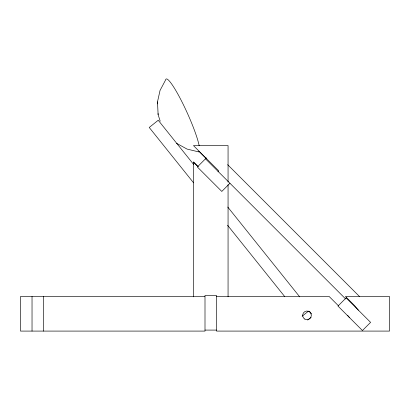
<?xml version="1.0" encoding="UTF-8"?>
<svg xmlns="http://www.w3.org/2000/svg" width="410" height="410" viewBox="0 0 410 410"><rect width="100%" height="100%" fill="white"/><g stroke="black" fill="none" stroke-linecap="round" stroke-linejoin="round"><path stroke-width="0.61" d="M157.589 103.894L157.496 101.854L160.049 90.415L165.558 80.032A39.944 5.268 65.7 0 1 181.317 100.573A39.944 5.268 65.7 0 1 199.178 145.74M217.971 171.81L218.817 170.939L193.469 145.591L228.062 145.591L228.062 182.107M206.394 157.906L197.333 166.967L221.795 191.429L229.948 183.275M302.16 316.202L308.499 311.128M307.659 320.066L311.067 317.33M204.928 296.491L20.5 296.491L20.5 331.085L205 331.085L205 295.497L216.531 295.497L216.531 331.085L389.5 331.085L389.5 296.491L345.461 296.491L354.542 305.573L358.355 310.139M216.454 296.491L329.153 296.491L338.522 305.855M205 330.091L216.531 330.091M176.577 143.331L187.032 149.071L198.604 151.874A39.944 5.268 65.7 0 0 199.403 151.403M227.652 164.671L359.631 296.645M198.788 151.182L205.887 158.275M205.487 158.813L345.599 298.926M198.348 166.778L193.469 161.899L193.469 296.84M193.469 162.165L197.902 166.598M347.562 315.275L349.469 317.56M193.802 164.656L158.229 120.258L149.23 127.469L193.597 182.845M227.775 207.065L299.72 296.866M309.355 311.195L311.554 313.937M227.57 225.249L284.724 296.589M160.197 121.186L158.122 114.636L157.496 101.854M158.075 113.58L158.122 114.636M228.062 184.669L228.062 296.779M43.562 296.491L43.562 331.085M32.031 296.491L32.031 331.085M346.127 297.906L337.973 306.06L362.435 330.521L370.589 322.368L346.127 297.906M304.83 319.108A4.325 4.325 0 0 0 311.318 315.367A4.325 4.325 0 0 0 304.83 311.62A4.325 4.325 0 0 0 304.83 319.108"/></g></svg>
